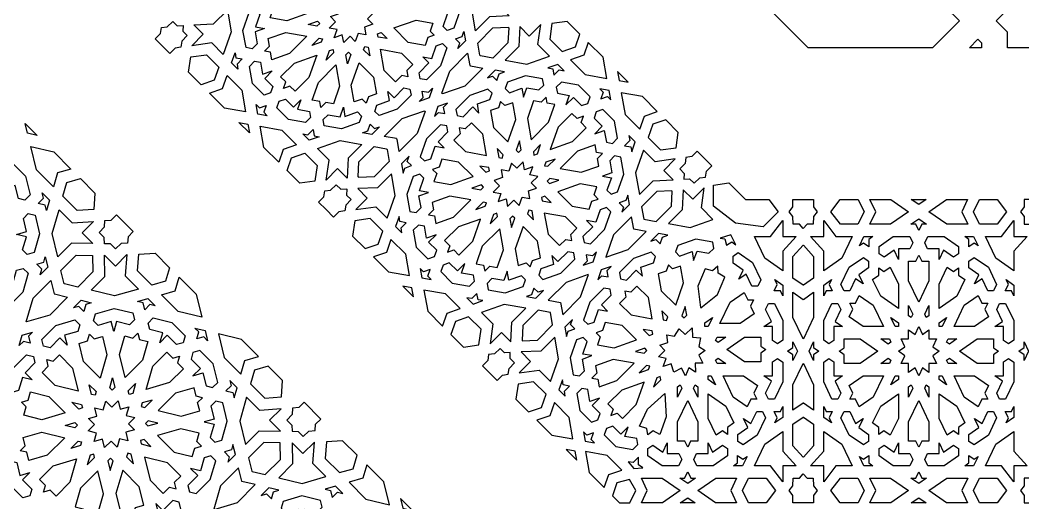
# Model space of a CAD drawing. Extents: x -500 to 500, y -500 to 500.
# Drawn here: x -334.1 to -3.9, y -330 to -170.9 of the extents above; entities that cross this region are included whole.
import ezdxf

# ---------------------------------------------------------------- set-up
doc = ezdxf.new("R2010")
doc.units = 0
doc.layers.add('LAYER_1', color=18, linetype='CONTINUOUS')

msp = doc.modelspace()

# ---------------------------------------------------------------- linework, layer by layer
at = {"layer": 'LAYER_1'}
for points in [[(-80.5, -148.88), (-67.18, -162.19), (-33.7, -162.19), (-24.78, -171.11), (-33.66, -180), (-74.56, -180), (-103.47, -151.09), (-103.47, -138.55), (-90.83, -138.55)], [(3.69, -162.19), (8.93, -162.19), (8.93, -167.46), (12.63, -171.13), (8.93, -174.83), (8.93, -180), (-8.94, -180), (-8.94, -174.83), (-12.65, -171.13), (-8.94, -167.43), (-8.94, -162.19), (-3.71, -162.19), (-0.01, -158.49)], [(-193.36, -168.85), (-196.34, -168.32), (-193.21, -167.22), (-193.91, -163.28), (-192.3, -161.66), (-190.23, -162.03), (-189.23, -167.65), (-191.31, -173.56), (-193.48, -174.33), (-194.82, -172.99)], [(-185.39, -167.29), (-182.75, -159.82), (-178.98, -163.59), (-172.38, -162.67), (-176.14, -166.43), (-173.03, -169.54), (-179.57, -169.86), (-184.12, -174.4)], [(-250.88, -167.49), (-252.24, -166.13), (-250.14, -165.39), (-249.22, -162.77), (-243.68, -163.76), (-238.94, -168.51), (-246.27, -171.09), (-251.8, -170.1)], [(-229.76, -174.04), (-232.31, -173.59), (-230.22, -171.49), (-231.95, -169.76), (-229.27, -168.81), (-229.72, -166.26), (-227.17, -166.71), (-226.23, -164.03), (-224.49, -165.77), (-222.39, -163.67), (-221.94, -166.22), (-219.25, -165.28), (-220.2, -167.96), (-217.65, -168.42), (-219.74, -170.51), (-218.01, -172.25), (-220.69, -173.2), (-220.23, -175.75), (-222.79, -175.29), (-223.73, -177.98), (-225.47, -176.24), (-227.56, -178.33), (-228.02, -175.78), (-230.7, -176.73)], [(-273.81, -175.57), (-276.93, -172.46), (-270.39, -172.15), (-265.84, -167.6), (-264.57, -174.71), (-267.21, -182.18), (-270.97, -178.42), (-277.57, -179.33)], [(-260.73, -174.35), (-258.65, -168.44), (-256.47, -167.67), (-255.13, -169.01), (-256.59, -173.15), (-253.62, -173.68), (-256.75, -174.79), (-256.04, -178.72), (-257.66, -180.34), (-259.73, -179.97)], [(-287.89, -175.31), (-287.61, -173.35), (-285.66, -173.08), (-283.81, -171.32), (-282.36, -172.77), (-280.47, -172.68), (-280.56, -174.57), (-279.11, -176.02), (-280.87, -177.87), (-281.14, -179.83), (-283.09, -180.1), (-284.84, -181.85), (-289.64, -177.05)], [(-236.19, -171.25), (-235.46, -171.98), (-236.35, -172.87), (-239.28, -172.34)], [(-203.69, -170.91), (-198.15, -171.9), (-199.08, -174.52), (-197.72, -175.87), (-199.82, -176.61), (-200.74, -179.23), (-206.27, -178.24), (-211.02, -173.5)], [(-151.26, -179.73), (-149.77, -175.5), (-153.93, -171.34), (-158.96, -172.04), (-159.67, -177.16), (-155.58, -181.26)], [(-251.65, -181.47), (-253.64, -181.11), (-252, -179.47), (-252.45, -176.99), (-246.63, -174.93), (-239.66, -176.18), (-245.38, -181.91), (-251.2, -183.96)], [(-216.39, -175.39), (-215.26, -175), (-213.26, -176.99), (-216.2, -176.47)], [(-189.35, -178.54), (-190.78, -177.12), (-188.58, -176.34), (-187.98, -174.64), (-187.43, -177.72), (-189.95, -180.24)], [(-182.56, -182.56), (-182.66, -182.54), (-182.67, -182.5), (-182.71, -182.49), (-183.43, -178.47), (-178.41, -173.45), (-173.42, -173.21), (-173.42, -173.26), (-173.37, -173.26), (-173.38, -173.38), (-173.26, -173.38), (-173.26, -173.43), (-173.21, -173.42), (-173.45, -178.41), (-178.47, -183.43), (-182.49, -182.71), (-182.5, -182.67), (-182.54, -182.66)], [(-167.29, -185.39), (-159.82, -182.75), (-163.59, -178.98), (-162.67, -172.39), (-166.43, -176.14), (-169.54, -173.03), (-169.86, -179.57), (-174.4, -184.12)], [(-235.62, -176.9), (-234.55, -177.09), (-234.95, -178.22), (-238.04, -179.31)], [(-140.89, -190.11), (-142.13, -183.14), (-147.02, -178.25), (-148.52, -182.48), (-152.83, -184), (-147.99, -188.84)], [(-17.54, -178.39), (-17.54, -180), (-21.5, -180), (-18.71, -177.22)], [(-232.2, -180.97), (-231.07, -180.57), (-230.88, -181.65), (-233.29, -184.06)], [(-226.84, -182.37), (-225.96, -181.49), (-225.23, -182.22), (-226.32, -185.31)], [(-220.59, -179.59), (-219.51, -179.78), (-218.99, -182.72), (-220.99, -180.72)], [(-215.48, -180.5), (-208.5, -181.75), (-204.74, -185.51), (-206.78, -187.56), (-206.43, -189.55), (-208.42, -189.2), (-210.47, -191.24), (-214.23, -187.48)], [(-202.72, -188.26), (-199.49, -185.02), (-201.52, -183), (-198.54, -183.53), (-197.08, -179.39), (-195.01, -178.66), (-193.61, -180.07), (-195.69, -185.98), (-200.31, -190.59), (-202.37, -190.22)], [(-277.92, -183.05), (-272.79, -182.33), (-268.7, -186.42), (-270.23, -190.74), (-274.46, -192.23), (-278.62, -188.07)], [(-263.32, -181.7), (-263.03, -183.31), (-260.94, -183.69), (-262.66, -185.4), (-262.37, -187.02), (-264.46, -184.93)], [(-258.62, -186.16), (-256.92, -184.46), (-254.95, -184.81), (-254.25, -188.75), (-251.12, -187.64), (-253.57, -190.09), (-250.89, -192.77), (-251.62, -194.84), (-253.79, -195.6), (-257.61, -191.78)], [(-246.63, -191.29), (-248.32, -189.6), (-243.77, -185.05), (-236.44, -182.47), (-239.03, -189.8), (-243.57, -194.34), (-245.27, -192.65), (-247.36, -193.39)], [(-195, -195), (-195.18, -195.06), (-195.16, -194.99), (-195.23, -195.01), (-192.64, -187.68), (-186.74, -181.78), (-186.02, -185.81), (-185.98, -185.81), (-185.97, -185.85), (-185.87, -185.87), (-185.85, -185.97), (-185.81, -185.98), (-185.81, -186.02), (-181.78, -186.74), (-187.68, -192.64), (-195.01, -195.23), (-194.99, -195.16), (-195.06, -195.18)], [(-235.88, -191.41), (-230.16, -185.68), (-228.91, -192.65), (-230.96, -198.47), (-233.45, -198.03), (-235.09, -199.66), (-235.45, -197.67), (-237.93, -197.23)], [(-225.07, -192.29), (-222.48, -184.96), (-217.74, -189.71), (-216.75, -195.24), (-219.37, -196.16), (-220.11, -198.26), (-221.46, -196.9), (-224.08, -197.83)], [(-178.54, -189.35), (-177.12, -190.78), (-176.34, -188.58), (-174.64, -187.98), (-177.71, -187.43), (-180.24, -189.95)], [(-156.6, -187.3), (-154.98, -187.59), (-157.07, -185.5), (-160.31, -186.64), (-158.69, -186.93), (-158.32, -189.02)], [(-133.91, -191.36), (-137.38, -187.89), (-136.85, -190.83)], [(-267.48, -193.49), (-265.96, -189.17), (-261.12, -194.01), (-259.85, -201.12), (-266.82, -199.87), (-271.71, -194.98)], [(-168.85, -193.36), (-168.32, -196.34), (-167.21, -193.21), (-163.28, -193.92), (-161.66, -192.3), (-162.03, -190.23), (-167.65, -189.23), (-173.56, -191.31), (-174.33, -193.48), (-172.99, -194.82)], [(-151.91, -196.39), (-149.24, -199.07), (-147.17, -198.34), (-146.4, -196.17), (-150.23, -192.34), (-155.85, -191.34), (-157.54, -193.03), (-157.19, -195), (-153.25, -195.71), (-154.36, -198.84)], [(-216.59, -198.9), (-212.45, -197.44), (-212.98, -194.46), (-210.96, -196.49), (-207.72, -193.26), (-205.76, -193.61), (-205.39, -195.67), (-210, -200.29), (-215.91, -202.37), (-217.32, -200.97)], [(-201.33, -196.37), (-201.7, -194.28), (-199.61, -194.65), (-198.28, -193.32), (-199.42, -196.56), (-202.66, -197.7)], [(-188.25, -202.73), (-185.02, -199.49), (-183, -201.52), (-183.53, -198.54), (-179.39, -197.08), (-178.66, -195.01), (-180.06, -193.61), (-185.98, -195.69), (-190.59, -200.31), (-190.22, -202.37)], [(-140.71, -196.12), (-139.61, -197.22), (-140.16, -194.14), (-143.24, -193.59), (-142.14, -194.69), (-142.91, -196.89)], [(-128.5, -202.5), (-124.27, -201), (-129.16, -196.11), (-136.13, -194.87), (-134.86, -201.97), (-130.02, -206.81)], [(-248.81, -197.64), (-246.74, -196.91), (-244.06, -199.59), (-241.62, -197.15), (-242.72, -200.27), (-238.79, -200.98), (-238.44, -202.95), (-240.13, -204.64), (-245.75, -203.64), (-249.58, -199.81)], [(-170.91, -203.69), (-171.9, -198.15), (-174.52, -199.08), (-175.87, -197.72), (-176.61, -199.82), (-179.23, -200.74), (-178.24, -206.27), (-173.5, -211.02)], [(-160.1, -204.57), (-158.04, -198.76), (-160.53, -198.31), (-160.89, -196.32), (-162.53, -197.95), (-165.02, -197.51), (-167.07, -203.33), (-165.82, -210.3)], [(-256.36, -198.76), (-255.26, -199.86), (-253.06, -199.09), (-253.84, -201.29), (-252.74, -202.39), (-255.81, -201.84)], [(-234.32, -203.68), (-232.7, -202.07), (-228.76, -202.77), (-227.66, -199.64), (-227.13, -202.62), (-222.99, -201.16), (-221.65, -202.5), (-222.42, -204.67), (-228.33, -206.75), (-233.95, -205.75)], [(-210.11, -210.11), (-210.13, -210.01), (-210.17, -210), (-210.17, -209.96), (-214.2, -209.24), (-208.3, -203.34), (-200.97, -200.75), (-200.99, -200.82), (-200.92, -200.8), (-200.98, -200.98), (-200.8, -200.92), (-200.82, -200.99), (-200.75, -200.97), (-203.34, -208.3), (-209.24, -214.2), (-209.96, -210.17), (-210, -210.17), (-210.01, -210.13)], [(-196.37, -201.33), (-194.28, -201.7), (-194.65, -199.61), (-193.32, -198.28), (-196.56, -199.42), (-197.7, -202.66)], [(-141.73, -207.23), (-141.02, -211.17), (-139.06, -211.52), (-137.36, -209.83), (-138.36, -204.2), (-142.19, -200.38), (-144.36, -201.15), (-145.09, -203.21), (-142.41, -205.89), (-144.86, -208.34)], [(-259.13, -205.15), (-258.6, -208.09), (-262.07, -204.62)], [(-180.5, -215.48), (-181.75, -208.51), (-185.51, -204.74), (-187.56, -206.78), (-189.55, -206.43), (-189.2, -208.42), (-191.24, -210.47), (-187.47, -214.23)], [(-152.2, -210.93), (-147.66, -206.39), (-149.35, -204.69), (-148.61, -202.59), (-150.71, -203.33), (-152.41, -201.64), (-156.95, -206.18), (-159.54, -213.52)], [(-118.06, -212.94), (-117.36, -207.91), (-121.52, -203.75), (-125.75, -205.24), (-127.28, -209.56), (-123.19, -213.65)], [(-332.48, -204.92), (-328.5, -208.9), (-331.69, -208.12)], [(-255.09, -205.87), (-247.98, -207.14), (-243.15, -211.98), (-247.46, -213.5), (-248.95, -217.74), (-253.85, -212.84)], [(-239.38, -208.68), (-237.66, -206.96), (-237.29, -209.06), (-235.67, -209.34), (-238.91, -210.48), (-241, -208.39)], [(-219.64, -207.4), (-218.86, -205.2), (-217.44, -206.63), (-215.74, -206.03), (-218.26, -208.55), (-221.34, -208)], [(-198.9, -216.59), (-197.44, -212.45), (-194.46, -212.98), (-196.49, -210.96), (-193.25, -207.73), (-193.61, -205.76), (-195.67, -205.39), (-200.29, -210), (-202.37, -215.92), (-200.97, -217.32)], [(-232.39, -217), (-236.16, -213.23), (-228.69, -210.59), (-221.58, -211.86), (-226.12, -216.41), (-226.44, -222.95), (-229.55, -219.84), (-233.31, -223.6)], [(-169.14, -213.61), (-169.66, -210.68), (-170.75, -213.77), (-170.02, -214.5)], [(-132.95, -212.67), (-132.66, -214.29), (-131.52, -211.05), (-133.61, -208.96), (-133.32, -210.58), (-135.04, -212.29)], [(-330.62, -212.51), (-323.04, -214.36), (-317.42, -219.98), (-321.86, -221.27), (-323.17, -225.79), (-328.73, -220.24)], [(-222.6, -222.6), (-222.72, -222.6), (-222.72, -222.56), (-222.77, -222.56), (-222.53, -217.57), (-217.51, -212.55), (-213.49, -213.27), (-213.48, -213.31), (-213.44, -213.32), (-213.42, -213.42), (-213.32, -213.44), (-213.31, -213.48), (-213.27, -213.49), (-212.55, -217.51), (-217.57, -222.53), (-222.56, -222.77), (-222.55, -222.72), (-222.6, -222.72)], [(-175.39, -216.39), (-174.99, -215.26), (-176.99, -213.26), (-176.47, -216.2)], [(-163.78, -215.01), (-162.69, -211.92), (-165.1, -214.34), (-164.91, -215.41)], [(-149.35, -221.05), (-143.53, -219), (-143.97, -216.51), (-142.34, -214.87), (-144.33, -214.51), (-144.78, -212.02), (-150.59, -214.08), (-156.32, -219.8)], [(-125.59, -223.84), (-119.05, -223.52), (-122.16, -220.41), (-118.41, -216.65), (-125.01, -217.56), (-128.77, -213.8), (-131.41, -221.27), (-130.14, -228.38)], [(-113.62, -223.21), (-112.17, -224.66), (-110.32, -222.9), (-108.36, -222.63), (-108.09, -220.68), (-106.34, -218.93), (-111.14, -214.13), (-112.89, -215.88), (-114.84, -216.15), (-115.11, -218.11), (-116.87, -219.96), (-115.42, -221.41), (-115.51, -223.3)], [(-336.55, -223.89), (-339.63, -220.81), (-339, -218.64), (-336.72, -217.98), (-332.33, -222.37), (-330.83, -228.49), (-332.53, -230.18), (-334.67, -229.66), (-335.72, -225.38), (-339, -226.33)], [(-244.72, -216.25), (-240.4, -214.73), (-236.31, -218.82), (-237.02, -223.94), (-242.05, -224.64), (-246.21, -220.48)], [(-207.4, -219.64), (-205.2, -218.86), (-206.63, -217.44), (-206.03, -215.74), (-208.55, -218.27), (-208, -221.34)], [(-192.29, -225.07), (-184.96, -222.48), (-189.71, -217.74), (-195.24, -216.75), (-196.16, -219.37), (-198.26, -220.11), (-196.9, -221.46), (-197.83, -224.08)], [(-174.04, -229.76), (-173.59, -232.31), (-171.49, -230.22), (-169.75, -231.95), (-168.81, -229.27), (-166.26, -229.73), (-166.71, -227.17), (-164.03, -226.23), (-165.77, -224.49), (-163.67, -222.4), (-166.22, -221.94), (-165.28, -219.25), (-167.96, -220.2), (-168.42, -217.65), (-170.51, -219.74), (-172.25, -218.01), (-173.19, -220.69), (-175.75, -220.23), (-175.29, -222.79), (-177.97, -223.73), (-176.24, -225.47), (-178.33, -227.57), (-175.78, -228.02), (-176.73, -230.71)], [(-160.36, -219.08), (-157.94, -216.67), (-161.03, -217.76), (-161.43, -218.89)], [(-137.33, -227.54), (-135.25, -221.63), (-136.25, -216.01), (-138.32, -215.64), (-139.94, -217.26), (-139.23, -221.19), (-142.36, -222.3), (-139.39, -222.83), (-140.85, -226.97), (-139.51, -228.31)], [(-179.59, -220.59), (-179.78, -219.51), (-182.72, -218.99), (-180.72, -220.99)], [(-318.71, -224.42), (-314.27, -223.13), (-309.49, -227.91), (-309.87, -233.26), (-315.32, -233.64), (-320.02, -228.94)], [(-217, -232.39), (-213.23, -236.16), (-210.59, -228.69), (-211.86, -221.58), (-216.41, -226.12), (-222.95, -226.44), (-219.84, -229.55), (-223.59, -233.31)], [(-203.68, -234.32), (-202.06, -232.7), (-202.77, -228.77), (-199.64, -227.66), (-202.62, -227.13), (-201.16, -222.99), (-202.5, -221.65), (-204.67, -222.42), (-206.75, -228.33), (-205.75, -233.95)], [(-156.7, -223.64), (-159.64, -223.12), (-160.52, -224), (-159.79, -224.73)], [(-98.5, -237.81), (-105.76, -232.24), (-105.76, -225.24), (-100.73, -224.54), (-95.27, -230), (-87.54, -230), (-84.48, -234.05), (-89.43, -239)], [(-326.44, -229.59), (-326.87, -227.83), (-324.47, -230.24), (-325.45, -233.62), (-325.88, -231.87), (-328.16, -231.31)], [(-233.34, -233.35), (-235.82, -230.87), (-234.07, -229.12), (-233.8, -227.16), (-231.85, -226.89), (-230, -225.13), (-228.55, -226.58), (-226.66, -226.49), (-226.66, -226.66), (-226.49, -226.66), (-226.58, -228.55), (-225.13, -230), (-226.89, -231.85), (-227.16, -233.8), (-229.11, -234.08), (-230.86, -235.83)], [(-182.37, -226.84), (-181.48, -225.96), (-182.22, -225.23), (-185.31, -226.32)], [(-146.76, -233.21), (-145.84, -230.59), (-143.74, -229.85), (-145.1, -228.5), (-144.17, -225.88), (-149.71, -224.89), (-157.04, -227.48), (-152.29, -232.22)], [(-124.66, -237.24), (-119.64, -232.22), (-119.4, -227.24), (-119.45, -227.24), (-119.44, -227.19), (-124.43, -227.43), (-129.45, -232.45), (-128.73, -236.47), (-128.69, -236.48), (-128.68, -236.52)], [(-113.48, -239.2), (-106.01, -236.56), (-109.77, -232.8), (-108.86, -226.2), (-112.62, -229.95), (-115.73, -226.84), (-116.04, -233.38), (-120.59, -237.93)], [(-191.41, -235.88), (-185.68, -230.16), (-192.65, -228.91), (-198.47, -230.96), (-198.03, -233.45), (-199.66, -235.09), (-197.67, -235.45), (-197.22, -237.94)], [(-180.97, -232.2), (-180.57, -231.07), (-181.65, -230.88), (-184.06, -233.29)], [(-159.28, -230.97), (-161.28, -228.97), (-162.41, -229.37), (-162.22, -230.45)], [(-133.45, -231.69), (-134, -228.62), (-134.6, -230.32), (-136.8, -231.09), (-135.38, -232.52), (-135.98, -234.22)], [(-77.49, -238.18), (-79.54, -238.18), (-79.61, -235.62), (-80.8, -234.05), (-79.61, -232.47), (-79.61, -230), (-72.83, -230), (-72.83, -232.47), (-71.64, -234.05), (-72.83, -235.62), (-72.89, -238.18), (-74.94, -238.18), (-76.22, -239.58)], [(-67.09, -234.05), (-64.02, -230), (-58.14, -230), (-56.2, -234.05), (-58.18, -238.18), (-63.96, -238.18)], [(-52.32, -234.05), (-54.26, -230), (-47.34, -230), (-41.53, -234.05), (-47.46, -238.18), (-54.3, -238.18)], [(-40.62, -230), (-35.72, -230), (-38.17, -231.71)], [(-34.8, -234.05), (-28.99, -230), (-22.08, -230), (-24.01, -234.05), (-22.04, -238.18), (-28.88, -238.18)], [(-20.13, -234.05), (-18.19, -230), (-12.31, -230), (-9.25, -234.05), (-12.37, -238.18), (-18.16, -238.18)], [(0, -239.45), (0.12, -239.58), (1.39, -238.18), (3.44, -238.18), (3.51, -235.62), (4.7, -234.05), (3.51, -232.47), (3.51, -230), (0, -230), (-3.51, -230), (-3.51, -232.47), (-4.7, -234.05), (-3.51, -235.62), (-3.44, -238.18), (-1.39, -238.18), (-0.12, -239.58)], [(-323.59, -241.22), (-321.31, -233.39), (-316.99, -237.71), (-309.97, -237.22), (-313.73, -240.98), (-310.15, -244.55), (-317.16, -244.4), (-321.7, -248.95)], [(-165.53, -233.76), (-166.61, -233.57), (-167.01, -234.7), (-165.01, -236.7)], [(-154.44, -243.18), (-152.45, -243.53), (-152.8, -241.54), (-150.76, -239.49), (-154.53, -235.73), (-161.5, -234.48), (-160.25, -241.45), (-156.49, -245.22)], [(-146.33, -244.57), (-141.71, -239.95), (-139.63, -234.04), (-141.03, -232.64), (-143.1, -233.37), (-144.56, -237.51), (-147.54, -236.98), (-145.51, -239), (-148.75, -242.23), (-148.39, -244.2)], [(-332.04, -242.3), (-335.28, -241.51), (-332, -240.56), (-333.05, -236.28), (-331.43, -234.66), (-329.19, -235.21), (-327.69, -241.32), (-329.49, -247.52), (-331.77, -248.18), (-333.31, -246.64)], [(-306.41, -242.55), (-308.07, -240.89), (-306.32, -239.03), (-306.18, -236.95), (-304.1, -236.81), (-302.35, -235.06), (-296.84, -240.56), (-298.59, -242.31), (-298.74, -244.39), (-300.82, -244.53), (-302.68, -246.29), (-304.34, -244.62), (-306.37, -244.58)], [(-216.25, -244.72), (-214.72, -240.4), (-218.82, -236.31), (-223.94, -237.02), (-224.64, -242.05), (-220.48, -246.21)], [(-208.68, -239.38), (-206.96, -237.66), (-209.05, -237.29), (-209.34, -235.67), (-210.48, -238.91), (-208.39, -241)], [(-191.29, -246.63), (-189.59, -248.32), (-185.05, -243.78), (-182.46, -236.44), (-189.8, -239.03), (-194.34, -243.57), (-192.65, -245.27), (-193.39, -247.37)], [(-176.9, -235.63), (-177.09, -234.55), (-178.22, -234.95), (-179.31, -238.04)], [(-171.25, -236.2), (-171.98, -235.46), (-172.87, -236.35), (-172.34, -239.28)], [(-133.87, -246.45), (-127.97, -240.55), (-131.99, -239.83), (-132, -239.79), (-132.04, -239.78), (-132.76, -235.76), (-138.66, -241.66), (-141.25, -248.99), (-141.18, -248.97), (-141.2, -249.04)], [(-88.89, -249.38), (-92.31, -242.23), (-86.99, -242.23), (-82.97, -236.92), (-82.97, -242.23), (-78.57, -242.23), (-82.97, -247.08), (-82.97, -253.51)], [(-69.47, -247.08), (-73.87, -242.23), (-69.47, -242.23), (-69.47, -236.92), (-65.45, -242.23), (-60.12, -242.23), (-63.54, -249.38), (-69.47, -253.51)], [(-39.17, -238.18), (-40.73, -238.18), (-38.17, -236.39), (-35.6, -238.18), (-37.16, -238.18), (-38.17, -240.28)], [(-12.79, -249.38), (-16.21, -242.23), (-10.89, -242.23), (-6.87, -236.92), (-6.87, -242.23), (-2.47, -242.23), (-6.87, -247.08), (-6.87, -253.51)], [(-197.64, -248.81), (-196.91, -246.74), (-199.59, -244.07), (-197.14, -241.62), (-200.27, -242.73), (-200.98, -238.79), (-202.95, -238.44), (-204.64, -240.13), (-203.64, -245.75), (-199.81, -249.58)], [(-181.47, -251.65), (-181.11, -253.64), (-179.47, -252.01), (-176.98, -252.45), (-174.93, -246.63), (-176.18, -239.66), (-181.9, -245.39), (-183.96, -251.2)], [(-167.48, -250.88), (-166.13, -252.24), (-165.39, -250.14), (-162.77, -249.22), (-163.76, -243.69), (-168.5, -238.94), (-171.09, -246.27), (-170.1, -251.81)], [(-205.87, -255.09), (-207.14, -247.99), (-211.98, -243.15), (-213.5, -247.46), (-217.73, -248.96), (-212.84, -253.85)], [(-124.73, -243.17), (-123.3, -244.59), (-122.53, -242.39), (-120.83, -241.79), (-123.9, -241.24), (-126.43, -243.77)], [(-112.84, -247.18), (-112.31, -250.15), (-111.2, -247.02), (-107.27, -247.73), (-105.65, -246.11), (-106.02, -244.04), (-111.64, -243.04), (-117.55, -245.12), (-118.32, -247.3), (-116.98, -248.64)], [(-101.5, -245.03), (-99.68, -243.91), (-98.39, -244.92), (-100.09, -241.64), (-103.61, -242.76), (-101.99, -242.96)], [(-56.37, -244.39), (-57.72, -245.33), (-56.24, -242.23), (-53.28, -242.23), (-54.63, -243.17), (-54.63, -245.6)], [(-46.32, -246.75), (-49.6, -249.04), (-51.24, -247.9), (-51.24, -245.5), (-46.55, -242.23), (-41.14, -242.23), (-40.15, -244.31), (-41.1, -246.29), (-44.89, -246.29), (-44.89, -249.75)], [(-31.45, -246.29), (-35.24, -246.29), (-36.18, -244.31), (-35.19, -242.23), (-29.78, -242.23), (-25.09, -245.5), (-25.09, -247.9), (-26.74, -249.04), (-30.02, -246.75), (-31.45, -249.75)], [(-21.71, -243.17), (-23.05, -242.23), (-20.1, -242.23), (-18.62, -245.33), (-19.96, -244.39), (-21.71, -245.6)], [(-295.04, -248.08), (-289.69, -247.71), (-284.92, -252.48), (-286.21, -256.92), (-290.73, -258.23), (-295.43, -253.54)], [(-156.03, -254.27), (-151.41, -249.65), (-151.78, -247.59), (-153.75, -247.23), (-156.98, -250.47), (-159, -248.44), (-158.47, -251.42), (-162.61, -252.88), (-163.34, -254.95), (-161.94, -256.35)], [(-145.45, -250.53), (-144.3, -247.3), (-145.63, -248.63), (-147.72, -248.26), (-147.35, -250.35), (-148.68, -251.68)], [(-134.44, -256.54), (-131.21, -253.3), (-129.18, -255.33), (-129.72, -252.35), (-125.58, -250.89), (-124.85, -248.82), (-126.25, -247.42), (-132.16, -249.5), (-136.78, -254.12), (-136.41, -256.18)], [(-94.99, -254.57), (-97.47, -256.3), (-96.04, -253.3), (-99.32, -251.02), (-99.32, -248.73), (-97.6, -247.53), (-92.91, -250.8), (-90.21, -256.45), (-91.2, -258.53), (-93.09, -258.53)], [(-79.61, -255.9), (-79.61, -248.8), (-76.25, -245.11), (-76.22, -245.14), (-76.18, -245.11), (-72.83, -248.8), (-72.83, -255.9), (-76.18, -258.24), (-76.22, -258.21), (-76.25, -258.24)], [(-327.02, -253.01), (-328.65, -251.37), (-326.35, -250.7), (-325.83, -248.92), (-325.01, -252.26), (-327.54, -254.79)], [(-320.66, -253.37), (-315.64, -248.35), (-310.3, -248.46), (-310.3, -248.51), (-310.25, -248.52), (-310.14, -253.85), (-315.16, -258.87), (-319.53, -257.8), (-319.54, -257.76), (-319.59, -257.75)], [(-306.19, -255.37), (-306.34, -248.36), (-302.76, -251.94), (-299.01, -248.18), (-299.5, -255.2), (-295.18, -259.53), (-303.01, -261.8), (-310.74, -259.91)], [(-186.15, -258.62), (-184.46, -256.92), (-184.81, -254.96), (-188.75, -254.25), (-187.64, -251.12), (-190.09, -253.57), (-192.77, -250.89), (-194.83, -251.62), (-195.6, -253.79), (-191.78, -257.62)], [(-63.79, -258.01), (-61.08, -252.35), (-56.39, -249.09), (-54.67, -250.29), (-54.67, -252.57), (-57.95, -254.86), (-56.52, -257.85), (-59, -256.12), (-60.9, -260.08), (-62.79, -260.08)], [(-41.52, -256.77), (-41.52, -250.35), (-39.13, -250.35), (-38.17, -248.34), (-37.21, -250.35), (-34.81, -250.35), (-34.81, -256.77), (-38.17, -263.79)], [(-17.33, -256.12), (-19.81, -257.85), (-18.38, -254.86), (-21.66, -252.57), (-21.66, -250.29), (-19.94, -249.09), (-15.25, -252.35), (-12.55, -258.01), (-13.54, -260.08), (-15.44, -260.08)], [(-340.66, -262.45), (-337.43, -259.22), (-339.75, -256.89), (-336.52, -257.68), (-335.26, -253.35), (-333.09, -252.72), (-331.47, -254.33), (-333.27, -260.52), (-337.89, -265.14), (-340.14, -264.59)], [(-198.76, -256.37), (-199.86, -255.27), (-199.09, -253.07), (-201.29, -253.84), (-202.39, -252.74), (-201.84, -255.82)], [(-174.35, -260.73), (-168.44, -258.65), (-167.67, -256.47), (-169.01, -255.13), (-173.15, -256.59), (-173.68, -253.62), (-174.79, -256.75), (-178.72, -256.04), (-180.34, -257.66), (-179.97, -259.73)], [(-142.56, -255.14), (-140.47, -255.51), (-140.84, -253.42), (-139.51, -252.1), (-142.74, -253.24), (-143.88, -256.47)], [(-115.63, -257.5), (-116.62, -251.97), (-119.24, -252.89), (-120.6, -251.53), (-121.33, -253.63), (-123.95, -254.55), (-122.96, -260.08), (-118.22, -264.83)], [(-109.99, -265.55), (-109.99, -265.67), (-104.41, -261.3), (-102.07, -255.59), (-104.22, -254.27), (-104.35, -251.95), (-104.37, -251.97), (-104.37, -251.94), (-106.1, -253.49), (-108.56, -252.9), (-110.93, -258.6), (-110.08, -265.63)], [(-50.7, -261.91), (-53.36, -256.34), (-51.29, -254.9), (-51.29, -252.58), (-49.62, -253.74), (-47.55, -252.3), (-44.89, -257.86), (-44.89, -265.96)], [(-31.45, -257.86), (-28.79, -252.3), (-26.71, -253.74), (-25.05, -252.58), (-25.05, -254.9), (-22.97, -256.34), (-25.64, -261.91), (-31.45, -265.96)], [(-329.87, -262.58), (-323.97, -256.68), (-322.9, -261.06), (-322.86, -261.07), (-322.85, -261.11), (-318.47, -262.18), (-324.37, -268.09), (-332.05, -270.32), (-332.03, -270.25), (-332.11, -270.27)], [(-283.06, -260.07), (-281.77, -255.64), (-276.15, -261.25), (-274.29, -268.83), (-282.02, -266.94), (-287.58, -261.39)], [(-149.53, -262.11), (-146.94, -254.78), (-147.01, -254.8), (-146.99, -254.73), (-154.32, -257.32), (-160.22, -263.22), (-156.19, -263.94), (-156.19, -263.98), (-156.15, -263.99), (-155.43, -268.01)], [(-83.75, -260.14), (-85.76, -260.14), (-84.75, -258.04), (-85.53, -256.41), (-82.97, -258.2), (-82.97, -261.77)], [(-69.47, -258.2), (-66.9, -256.41), (-67.68, -258.04), (-66.68, -260.14), (-68.69, -260.14), (-69.47, -261.77)], [(-7.65, -260.14), (-9.66, -260.14), (-8.65, -258.04), (-9.43, -256.41), (-6.87, -258.2), (-6.87, -261.77)], [(-205.15, -259.13), (-208.09, -258.6), (-204.62, -262.07)], [(-193.48, -267.48), (-189.17, -265.96), (-194.01, -261.12), (-201.11, -259.85), (-199.87, -266.82), (-194.98, -271.71)], [(-164.29, -262.53), (-161.76, -260), (-163.46, -260.6), (-164.89, -259.18), (-165.66, -261.38), (-167.36, -261.98)], [(-145.09, -270.4), (-143.63, -266.26), (-140.65, -266.8), (-142.68, -264.77), (-139.44, -261.54), (-139.8, -259.57), (-141.86, -259.2), (-146.48, -263.82), (-148.56, -269.73), (-147.16, -271.13)], [(-125.96, -269.29), (-127.2, -262.32), (-130.97, -258.55), (-133.01, -260.59), (-135.01, -260.24), (-134.65, -262.23), (-136.7, -264.28), (-132.93, -268.04)], [(-100.31, -263.84), (-95.7, -260.63), (-94.5, -263.13), (-92.58, -263.13), (-93.54, -265.14), (-92.35, -267.64), (-96.96, -270.86), (-103.67, -270.86)], [(-79.61, -268.93), (-79.61, -260.58), (-76.25, -262.92), (-76.22, -262.9), (-76.18, -262.92), (-72.83, -260.58), (-72.83, -268.93), (-76.18, -275.94), (-76.22, -275.87), (-76.25, -275.94)], [(-314.05, -263.23), (-310.71, -264.04), (-312.49, -264.56), (-313.16, -266.87), (-314.79, -265.23), (-316.57, -265.75)], [(-293.65, -264.09), (-295.41, -263.66), (-292.02, -262.68), (-289.62, -265.08), (-291.38, -264.65), (-293.1, -266.37)], [(-181.69, -263.32), (-183.31, -263.03), (-183.69, -260.94), (-185.4, -262.66), (-187.02, -262.37), (-184.93, -264.46)], [(-86.33, -276.46), (-86.33, -271.89), (-89.2, -271.89), (-86.72, -270.16), (-88.61, -266.21), (-87.66, -264.23), (-85.67, -264.23), (-82.97, -269.88), (-82.97, -276.41), (-84.69, -277.61)], [(-69.47, -276.41), (-69.47, -269.88), (-66.76, -264.23), (-64.77, -264.23), (-63.83, -266.21), (-65.72, -270.16), (-63.24, -271.89), (-66.1, -271.89), (-66.1, -276.46), (-67.74, -277.61)], [(-61.13, -268.68), (-59.93, -266.18), (-60.89, -264.17), (-58.97, -264.17), (-57.77, -261.67), (-53.16, -264.88), (-49.8, -271.89), (-56.51, -271.89)], [(-23.18, -264.88), (-18.56, -261.67), (-17.37, -264.17), (-15.45, -264.17), (-16.41, -266.18), (-15.21, -268.68), (-19.82, -271.89), (-26.53, -271.89)], [(-10.23, -276.46), (-10.23, -271.89), (-13.1, -271.89), (-10.61, -270.16), (-12.51, -266.21), (-11.56, -264.23), (-9.57, -264.23), (-6.87, -269.88), (-6.87, -276.41), (-8.59, -277.61)], [(-309.3, -267.7), (-303.11, -265.9), (-297, -267.4), (-296.45, -269.64), (-298.06, -271.26), (-302.34, -270.21), (-303.3, -273.49), (-304.09, -270.26), (-308.43, -271.52), (-309.97, -269.98)], [(-175.57, -273.82), (-172.46, -276.93), (-172.14, -270.39), (-167.6, -265.84), (-174.71, -264.57), (-182.18, -267.21), (-178.41, -270.97), (-179.33, -277.57)], [(-163.76, -276.34), (-158.74, -271.32), (-159.46, -267.3), (-159.5, -267.29), (-159.51, -267.25), (-163.53, -266.53), (-168.55, -271.55), (-168.79, -276.53), (-168.74, -276.53), (-168.74, -276.58)], [(-121.21, -269.84), (-120.82, -268.71), (-122.82, -266.71), (-122.29, -269.65)], [(-114.59, -268.16), (-115.12, -265.22), (-116.21, -268.31), (-115.48, -269.04)], [(-41.52, -268.3), (-41.52, -264.89), (-40.11, -267.85), (-40.63, -268.93)], [(-36.22, -267.85), (-34.81, -264.89), (-34.81, -268.3), (-35.71, -268.93)], [(-326.93, -276.1), (-322.31, -271.49), (-316.12, -269.69), (-314.5, -271.3), (-315.13, -273.47), (-319.47, -274.73), (-318.68, -277.97), (-321.01, -275.64), (-324.24, -278.87), (-326.38, -278.35)], [(-287.16, -273.93), (-291.44, -272.88), (-291.97, -270.74), (-290.27, -269.04), (-284.16, -270.54), (-279.77, -274.93), (-280.43, -277.21), (-282.6, -277.84), (-285.67, -274.76), (-288.12, -277.21)], [(-183.04, -277.92), (-182.33, -272.79), (-186.42, -268.7), (-190.74, -270.23), (-192.23, -274.46), (-188.07, -278.62)], [(-153.59, -273.45), (-151.39, -272.68), (-152.81, -271.25), (-152.21, -269.55), (-154.74, -272.08), (-154.19, -275.15)], [(-138.48, -278.88), (-131.15, -276.3), (-135.9, -271.55), (-141.43, -270.56), (-142.35, -273.18), (-144.45, -273.92), (-143.09, -275.28), (-144.01, -277.89)], [(-108.59, -270.65), (-106.14, -268.94), (-107.55, -271.9), (-108.59, -271.9)], [(-47.33, -268.94), (-44.89, -270.65), (-44.89, -271.9), (-45.92, -271.9)], [(-31.45, -270.65), (-29, -268.94), (-30.41, -271.9), (-31.45, -271.9)], [(-333.4, -274.71), (-330.01, -273.73), (-331.34, -275.06), (-330.78, -277.33), (-333.06, -276.77), (-334.38, -278.1)], [(-301.44, -281.09), (-299.66, -274.99), (-296.96, -275.66), (-295.32, -274.02), (-294.79, -276.19), (-292.08, -276.85), (-293.86, -282.95), (-299.58, -288.67)], [(-275.97, -275.97), (-275.3, -273.66), (-276.56, -272.4), (-273.22, -273.22), (-272.4, -276.56), (-273.66, -275.3)], [(-125.78, -274.4), (-125.97, -273.32), (-128.91, -272.8), (-126.91, -274.8)], [(-118.83, -286.89), (-119.68, -284.17), (-122.38, -285.05), (-121.37, -282.38), (-123.9, -281.87), (-121.77, -279.81), (-123.46, -278.03), (-120.76, -277.14), (-121.15, -274.57), (-118.62, -275.09), (-117.06, -272.65), (-115.05, -274.47), (-112.8, -272.33), (-112.73, -275.43), (-110.01, -275.57), (-110.64, -278.4), (-108.48, -279.82), (-110.58, -281.36), (-109.3, -283.89), (-111.76, -283.96), (-111.7, -286.92), (-113.85, -285.5), (-115.03, -288.1), (-116.31, -285.56)], [(-39.4, -285.53), (-41.52, -287.01), (-41.52, -284.05), (-43.98, -284.05), (-42.75, -281.48), (-44.88, -280), (-42.75, -278.52), (-43.98, -275.95), (-41.52, -275.95), (-41.52, -272.99), (-39.4, -274.47), (-38.17, -271.9), (-36.94, -274.47), (-34.81, -272.99), (-34.81, -275.95), (-32.35, -275.95), (-33.58, -278.52), (-31.46, -280), (-33.58, -281.48), (-32.35, -284.05), (-34.81, -284.05), (-34.81, -287.01), (-36.94, -285.53), (-38.17, -288.1)], [(-314.69, -277.41), (-311.95, -276.61), (-311.31, -274.42), (-309.75, -275.97), (-307.01, -275.18), (-305.54, -281.19), (-307.77, -288.88), (-313.22, -283.43)], [(-260.07, -283.06), (-255.63, -281.77), (-261.25, -276.15), (-268.83, -274.3), (-266.94, -282.03), (-261.38, -287.58)], [(-163.18, -286.21), (-159.42, -289.97), (-156.78, -282.5), (-158.05, -275.39), (-162.6, -279.94), (-169.14, -280.25), (-166.03, -283.36), (-169.78, -287.12)], [(-149.87, -288.13), (-148.25, -286.51), (-148.96, -282.58), (-145.83, -281.47), (-148.8, -280.94), (-147.34, -276.8), (-148.68, -275.46), (-150.86, -276.23), (-152.94, -282.14), (-151.94, -287.76)], [(-105.09, -276.52), (-104.57, -275.43), (-101.74, -275.43), (-104.19, -277.14)], [(-101.35, -279.48), (-95.54, -275.43), (-90.21, -275.43), (-90.21, -278.32), (-88.55, -279.48), (-90.21, -280.64), (-90.21, -283.53), (-95.54, -283.53)], [(-79.61, -281.21), (-81.35, -280), (-79.61, -278.79), (-79.61, -276.91), (-78.13, -280), (-79.61, -283.09)], [(-74.31, -280), (-72.83, -276.91), (-72.83, -278.79), (-71.09, -280), (-72.83, -281.21), (-72.83, -283.09)], [(-62.74, -281.16), (-64.4, -280), (-62.74, -278.84), (-62.74, -275.95), (-57.42, -275.95), (-51.6, -280), (-57.42, -284.05), (-62.74, -284.05)], [(-50.69, -275.95), (-47.86, -275.95), (-47.34, -277.03), (-48.24, -277.66)], [(-28.99, -277.03), (-28.47, -275.95), (-25.64, -275.95), (-28.09, -277.66)], [(-24.73, -280), (-18.92, -275.95), (-13.59, -275.95), (-13.59, -278.84), (-11.93, -280), (-13.59, -281.16), (-13.59, -284.05), (-18.92, -284.05)], [(-3.51, -281.21), (-5.25, -280), (-3.51, -278.79), (-3.51, -276.91), (-2.03, -280), (-3.51, -283.09)], [(-292.59, -292.59), (-290.36, -284.91), (-285.81, -280.36), (-283.87, -282.31), (-281.67, -281.67), (-282.31, -283.87), (-280.36, -285.81), (-284.91, -290.36)], [(-273.93, -287.17), (-272.88, -291.45), (-270.74, -291.97), (-269.04, -290.27), (-270.54, -284.16), (-274.93, -279.77), (-277.21, -280.43), (-277.84, -282.6), (-274.76, -285.68), (-277.21, -288.12)], [(-175.3, -287.89), (-173.35, -287.62), (-173.08, -285.66), (-171.32, -283.81), (-172.77, -282.36), (-172.68, -280.47), (-174.57, -280.56), (-176.02, -279.11), (-177.87, -280.87), (-179.83, -281.14), (-180.1, -283.09), (-181.85, -284.84), (-177.05, -289.64)], [(-128.56, -280.66), (-127.67, -279.77), (-128.4, -279.04), (-131.49, -280.13)], [(-336.62, -285.8), (-332.01, -281.18), (-329.76, -281.73), (-329.24, -283.87), (-332.47, -287.11), (-330.15, -289.43), (-333.38, -288.64), (-334.64, -292.98), (-336.81, -293.61), (-338.43, -291.99)], [(-324.83, -284.92), (-325.36, -282.75), (-323.19, -283.28), (-321.14, -281.24), (-316.82, -285.56), (-314.97, -293.15), (-322.55, -291.29), (-326.87, -286.97)], [(-137.59, -289.69), (-131.87, -283.97), (-138.84, -282.72), (-144.66, -284.77), (-144.21, -287.26), (-145.85, -288.9), (-143.86, -289.26), (-143.41, -291.75)], [(-105.09, -282.97), (-104.19, -282.34), (-101.74, -284.05), (-104.57, -284.05)], [(-88.61, -293.8), (-86.72, -289.84), (-89.2, -288.11), (-86.33, -288.11), (-86.33, -283.54), (-84.69, -282.39), (-82.97, -283.59), (-82.97, -290.12), (-85.67, -295.77), (-87.66, -295.77)], [(-69.47, -290.12), (-69.47, -283.59), (-67.74, -282.39), (-66.1, -283.54), (-66.1, -288.11), (-63.24, -288.11), (-65.72, -289.84), (-63.83, -293.8), (-64.77, -295.77), (-66.76, -295.77)], [(-48.24, -282.34), (-47.34, -282.97), (-47.86, -284.05), (-50.69, -284.05)], [(-28.99, -282.97), (-28.09, -282.34), (-25.64, -284.05), (-28.47, -284.05)], [(-12.51, -293.8), (-10.61, -289.84), (-13.1, -288.11), (-10.23, -288.11), (-10.23, -283.54), (-8.59, -282.39), (-6.87, -283.59), (-6.87, -290.12), (-9.57, -295.77), (-11.56, -295.77)], [(-248.08, -295.04), (-247.71, -289.7), (-252.48, -284.92), (-256.92, -286.21), (-258.23, -290.73), (-253.54, -295.43)], [(-127.16, -286.01), (-126.76, -284.88), (-127.83, -284.69), (-130.25, -287.1)], [(-79.61, -291.07), (-76.25, -284.06), (-76.22, -284.13), (-76.18, -284.06), (-72.83, -291.07), (-72.83, -299.42), (-76.18, -297.08), (-76.22, -297.1), (-76.25, -297.08), (-79.61, -299.42)], [(-303.68, -288.79), (-302.9, -291.99), (-303.78, -292.87), (-304.62, -292.03)], [(-298.51, -293.06), (-296.1, -290.65), (-297.04, -293.89), (-298.22, -294.23)], [(-264.09, -293.65), (-263.66, -295.41), (-262.68, -292.02), (-265.08, -289.62), (-264.65, -291.38), (-266.37, -293.1)], [(-162.44, -298.53), (-160.91, -294.21), (-165, -290.12), (-170.13, -290.83), (-170.83, -295.86), (-166.67, -300.02)], [(-154.87, -293.19), (-153.15, -291.48), (-155.24, -291.1), (-155.53, -289.49), (-156.67, -292.72), (-154.58, -294.81)], [(-137.48, -300.44), (-135.78, -302.13), (-131.24, -297.59), (-128.65, -290.26), (-135.99, -292.84), (-140.53, -297.39), (-138.84, -299.08), (-139.57, -301.18)], [(-123.09, -289.44), (-123.28, -288.36), (-124.41, -288.76), (-125.5, -291.85)], [(-107.55, -289.36), (-107.55, -288.11), (-106.51, -288.11), (-105.1, -291.06)], [(-99.28, -295.12), (-102.63, -288.11), (-95.92, -288.11), (-91.31, -291.32), (-92.51, -293.82), (-91.55, -295.83), (-93.47, -295.83), (-94.66, -298.33)], [(-58.97, -295.83), (-60.89, -295.83), (-59.93, -293.82), (-61.13, -291.32), (-56.51, -288.11), (-49.8, -288.11), (-53.16, -295.12), (-57.77, -298.33)], [(-45.92, -288.11), (-44.89, -288.11), (-44.89, -289.36), (-47.33, -291.06)], [(-31.45, -289.36), (-31.45, -288.11), (-30.41, -288.11), (-29, -291.06)], [(-23.18, -295.12), (-26.53, -288.11), (-19.82, -288.11), (-15.21, -291.32), (-16.41, -293.82), (-15.45, -295.83), (-17.37, -295.83), (-18.56, -298.33)], [(-332.14, -298.36), (-333.7, -296.8), (-331.5, -296.16), (-330.7, -293.42), (-324.68, -294.89), (-319.24, -300.34), (-326.92, -302.58), (-332.94, -301.1)], [(-311.36, -291.03), (-309.07, -293.32), (-309.41, -294.51), (-310.58, -294.22)], [(-281.09, -301.44), (-274.99, -299.67), (-275.65, -296.96), (-274.02, -295.32), (-276.18, -294.79), (-276.85, -292.08), (-282.94, -293.86), (-288.67, -299.58)], [(-143.83, -302.63), (-143.1, -300.56), (-145.78, -297.88), (-143.33, -295.43), (-146.46, -296.54), (-147.17, -292.6), (-149.13, -292.25), (-150.83, -293.94), (-149.83, -299.57), (-146, -303.39)], [(-117.62, -291.7), (-116.73, -291.07), (-116.21, -292.16), (-117.62, -295.11)], [(-112.33, -292.16), (-111.81, -291.07), (-110.91, -291.7), (-110.91, -295.11)], [(-41.52, -291.7), (-40.63, -291.07), (-40.11, -292.16), (-41.52, -295.11)], [(-36.22, -292.16), (-35.71, -291.07), (-34.81, -291.7), (-34.81, -295.11)], [(-313.89, -297.53), (-313.61, -298.7), (-314.79, -299.05), (-317.09, -296.75)], [(-309.78, -309.78), (-308.97, -306.97), (-311.74, -306.29), (-309.64, -304.19), (-311.64, -302.2), (-308.83, -301.38), (-309.51, -298.61), (-306.73, -299.29), (-305.91, -296.48), (-303.92, -298.47), (-301.82, -296.37), (-301.14, -299.15), (-298.33, -298.33), (-299.15, -301.15), (-296.37, -301.82), (-298.47, -303.92), (-296.47, -305.91), (-299.29, -306.73), (-298.61, -309.51), (-301.38, -308.83), (-302.2, -311.64), (-304.19, -309.65), (-306.29, -311.74), (-306.97, -308.97)], [(-293.06, -298.51), (-290.65, -296.1), (-293.88, -297.04), (-294.23, -298.23)], [(-267.7, -309.3), (-265.9, -303.11), (-267.4, -297), (-269.64, -296.45), (-271.26, -298.06), (-270.21, -302.35), (-273.49, -303.3), (-270.26, -304.09), (-271.52, -308.43), (-269.98, -309.97)], [(-255.37, -306.19), (-248.36, -306.34), (-251.94, -302.76), (-248.18, -299.01), (-255.2, -299.5), (-259.53, -295.18), (-261.8, -303.01), (-259.91, -310.74)], [(-242.55, -306.41), (-240.89, -308.08), (-239.03, -306.32), (-236.95, -306.18), (-236.8, -304.1), (-235.05, -302.35), (-240.56, -296.84), (-242.31, -298.59), (-244.39, -298.74), (-244.53, -300.82), (-246.29, -302.68), (-244.62, -304.34), (-244.58, -306.37)], [(-152.06, -308.9), (-153.33, -301.8), (-158.17, -296.96), (-159.69, -301.27), (-163.92, -302.77), (-159.03, -307.66)], [(-127.37, -307.51), (-127.74, -305.42), (-130.13, -304.69), (-127.46, -299.05), (-121.76, -293.95), (-121.33, -301.59), (-123.43, -307.46), (-125.64, -306.29)], [(-115.23, -309.65), (-117.62, -309.65), (-117.62, -303.23), (-114.27, -296.21), (-110.91, -303.23), (-110.91, -309.65), (-113.31, -309.65), (-114.27, -311.66)], [(-107.55, -302.14), (-107.55, -294.04), (-101.74, -298.09), (-99.07, -303.66), (-101.15, -305.1), (-101.15, -307.42), (-102.81, -306.26), (-104.89, -307.7)], [(-49.62, -306.26), (-51.29, -307.42), (-51.29, -305.1), (-53.36, -303.66), (-50.7, -298.09), (-44.89, -294.04), (-44.89, -302.14), (-47.55, -307.7)], [(-39.13, -309.65), (-41.52, -309.65), (-41.52, -303.23), (-38.17, -296.21), (-34.81, -303.23), (-34.81, -309.65), (-37.21, -309.65), (-38.17, -311.66)], [(-31.45, -302.14), (-31.45, -294.04), (-25.64, -298.09), (-22.97, -303.66), (-25.05, -305.1), (-25.05, -307.42), (-26.71, -306.26), (-28.79, -307.7)], [(-97.76, -309.71), (-97.76, -307.43), (-94.48, -305.14), (-95.91, -302.15), (-93.43, -303.88), (-91.54, -299.92), (-89.64, -299.92), (-88.65, -301.99), (-91.36, -307.65), (-96.04, -310.91)], [(-84.75, -301.96), (-85.76, -299.86), (-83.75, -299.86), (-82.97, -298.23), (-82.97, -301.8), (-85.53, -303.59)], [(-69.47, -301.8), (-69.47, -298.23), (-68.69, -299.86), (-66.68, -299.86), (-67.68, -301.96), (-66.9, -303.59)], [(-61.08, -307.65), (-63.79, -301.99), (-62.79, -299.92), (-60.9, -299.92), (-59, -303.88), (-56.52, -302.15), (-57.95, -305.14), (-54.67, -307.43), (-54.67, -309.71), (-56.39, -310.91)], [(-21.66, -309.71), (-21.66, -307.43), (-18.38, -305.14), (-19.81, -302.15), (-17.33, -303.88), (-15.44, -299.92), (-13.54, -299.92), (-12.55, -301.99), (-15.25, -307.65), (-19.94, -310.91)], [(-8.65, -301.96), (-9.66, -299.86), (-7.65, -299.86), (-6.87, -298.23), (-6.87, -301.8), (-9.43, -303.59)], [(-316.08, -303.49), (-315.24, -304.33), (-316.13, -305.22), (-319.32, -304.44)], [(-288.79, -303.68), (-291.99, -302.9), (-292.87, -303.78), (-292.03, -304.62)], [(-79.61, -311.2), (-79.61, -304.1), (-76.25, -301.76), (-76.22, -301.79), (-76.18, -301.76), (-72.83, -304.1), (-72.83, -311.2), (-76.18, -314.89), (-76.22, -314.86), (-76.25, -314.89)], [(-331.93, -313.32), (-334.09, -312.79), (-332.46, -311.15), (-333.12, -308.45), (-327.02, -306.67), (-319.44, -308.53), (-325.17, -314.26), (-331.26, -316.03)], [(-277.41, -314.69), (-276.61, -311.95), (-274.41, -311.31), (-275.97, -309.75), (-275.17, -307.01), (-281.19, -305.54), (-288.87, -307.77), (-283.43, -313.22)], [(-144.95, -310.18), (-146.05, -309.08), (-145.28, -306.88), (-147.48, -307.65), (-148.58, -306.55), (-148.03, -309.63)], [(-132.34, -312.43), (-130.65, -310.74), (-131, -308.77), (-134.93, -308.06), (-133.83, -304.93), (-136.27, -307.38), (-138.95, -304.7), (-141.02, -305.43), (-141.79, -307.6), (-137.96, -311.43)], [(-86.99, -317.77), (-92.31, -317.77), (-88.89, -310.62), (-82.97, -306.49), (-82.97, -312.92), (-78.57, -317.77), (-82.97, -317.77), (-82.97, -323.08)], [(-69.47, -317.77), (-73.87, -317.77), (-69.47, -312.92), (-69.47, -306.49), (-63.54, -310.62), (-60.12, -317.77), (-65.45, -317.77), (-69.47, -323.08)], [(-10.89, -317.77), (-16.21, -317.77), (-12.79, -310.62), (-6.87, -306.49), (-6.87, -312.92), (-2.47, -317.77), (-6.87, -317.77), (-6.87, -323.08)], [(-315.05, -309.6), (-313.88, -309.89), (-314.23, -311.07), (-317.47, -312.02)], [(-291.03, -311.36), (-293.32, -309.07), (-294.51, -309.41), (-294.22, -310.58)], [(-253.37, -320.66), (-248.35, -315.64), (-248.46, -310.3), (-248.51, -310.3), (-248.51, -310.25), (-253.85, -310.14), (-258.87, -315.16), (-257.8, -319.53), (-257.76, -319.55), (-257.74, -319.59)], [(-241.22, -323.59), (-233.39, -321.32), (-237.71, -316.99), (-237.22, -309.97), (-240.97, -313.73), (-244.55, -310.15), (-244.4, -317.16), (-248.95, -321.7)], [(-224.42, -318.71), (-223.13, -314.27), (-227.91, -309.5), (-233.25, -309.87), (-233.64, -315.33), (-228.94, -320.02)], [(-127.34, -314.5), (-127.34, -312.1), (-125.7, -310.96), (-122.42, -313.25), (-120.99, -310.25), (-120.99, -313.71), (-117.2, -313.71), (-116.25, -315.69), (-117.24, -317.77), (-122.65, -317.77)], [(-112.28, -315.69), (-111.34, -313.71), (-107.55, -313.71), (-107.55, -310.25), (-106.12, -313.25), (-102.84, -310.96), (-101.19, -312.1), (-101.19, -314.5), (-105.88, -317.77), (-111.29, -317.77)], [(-51.24, -314.5), (-51.24, -312.1), (-49.6, -310.96), (-46.32, -313.25), (-44.89, -310.25), (-44.89, -313.71), (-41.1, -313.71), (-40.15, -315.69), (-41.14, -317.77), (-46.55, -317.77)], [(-36.18, -315.69), (-35.24, -313.71), (-31.45, -313.71), (-31.45, -310.25), (-30.02, -313.25), (-26.74, -310.96), (-25.09, -312.1), (-25.09, -314.5), (-29.78, -317.77), (-35.19, -317.77)], [(-297.53, -313.89), (-298.7, -313.61), (-299.05, -314.79), (-296.75, -317.09)], [(-263.22, -314.05), (-264.04, -310.71), (-264.56, -312.49), (-266.86, -313.16), (-265.23, -314.79), (-265.75, -316.58)], [(-151.34, -312.94), (-154.28, -312.41), (-150.81, -315.88)], [(-140.29, -320.68), (-135.97, -319.16), (-140.81, -314.32), (-147.92, -313.05), (-146.67, -320.02), (-141.78, -324.91)], [(-339.07, -317.84), (-337.37, -316.14), (-335.23, -316.67), (-334.18, -320.95), (-330.9, -319.99), (-333.35, -322.44), (-330.27, -325.51), (-330.9, -327.68), (-333.18, -328.34), (-337.57, -323.95)], [(-326.44, -326.44), (-325.8, -324.24), (-327.75, -322.3), (-323.2, -317.75), (-315.52, -315.52), (-317.75, -323.21), (-322.3, -327.75), (-324.24, -325.81)], [(-309.6, -315.05), (-309.89, -313.89), (-311.07, -314.23), (-312.01, -317.47)], [(-303.49, -316.09), (-304.33, -315.25), (-305.22, -316.13), (-304.43, -319.32)], [(-284.92, -324.83), (-282.75, -325.36), (-283.28, -323.19), (-281.24, -321.15), (-285.56, -316.82), (-293.15, -314.97), (-291.29, -322.55), (-286.97, -326.87)], [(-276.1, -326.93), (-271.49, -322.31), (-269.68, -316.12), (-271.3, -314.5), (-273.47, -315.14), (-274.73, -319.47), (-277.97, -318.68), (-275.64, -321.01), (-278.87, -324.24), (-278.35, -326.38)], [(-131.97, -318.6), (-129.09, -318.4), (-130.42, -317.48), (-130.47, -314.97), (-132.26, -316.71), (-133.86, -316.43)], [(-97.81, -316.83), (-97.81, -314.4), (-96.06, -315.61), (-94.72, -314.67), (-96.2, -317.77), (-99.16, -317.77)], [(-57.72, -314.67), (-56.37, -315.61), (-54.63, -314.4), (-54.63, -316.83), (-53.28, -317.77), (-56.24, -317.77)], [(-21.71, -316.83), (-21.71, -314.4), (-19.96, -315.61), (-18.62, -314.67), (-20.1, -317.77), (-23.05, -317.77)], [(-313.32, -331.93), (-312.79, -334.1), (-311.15, -332.46), (-308.45, -333.12), (-306.67, -327.02), (-308.53, -319.44), (-314.25, -325.17), (-316.03, -331.26)], [(-298.36, -332.14), (-296.8, -333.7), (-296.16, -331.5), (-293.42, -330.7), (-294.89, -324.69), (-300.34, -319.24), (-302.57, -326.92), (-301.1, -332.94)], [(-262.58, -329.88), (-256.68, -323.97), (-261.06, -322.9), (-261.07, -322.86), (-261.11, -322.85), (-262.18, -318.47), (-268.08, -324.37), (-270.32, -332.05), (-270.24, -332.03), (-270.26, -332.11)], [(-212.51, -330.62), (-214.36, -323.04), (-219.98, -317.42), (-221.27, -321.86), (-225.79, -323.18), (-220.23, -328.73)], [(-116.83, -321.82), (-115.28, -321.82), (-114.27, -319.72), (-113.26, -321.82), (-111.7, -321.82), (-114.27, -323.61)], [(-40.73, -321.82), (-39.17, -321.82), (-38.17, -319.72), (-37.16, -321.82), (-35.6, -321.82), (-38.17, -323.61)], [(-136.69, -330), (-133.32, -330), (-131.38, -325.95), (-133.47, -322.23), (-137.58, -323.38), (-139.07, -327.62)], [(-127.56, -325.95), (-129.53, -321.82), (-122.69, -321.82), (-116.76, -325.95), (-122.58, -330), (-129.49, -330)], [(-110.9, -325.95), (-104.98, -321.82), (-98.14, -321.82), (-100.11, -325.95), (-98.18, -330), (-105.09, -330)], [(-96.23, -325.95), (-94.26, -321.82), (-88.47, -321.82), (-85.35, -325.95), (-88.41, -330), (-94.29, -330)], [(-79.61, -327.53), (-80.8, -325.95), (-79.61, -324.38), (-79.54, -321.82), (-77.49, -321.82), (-76.22, -320.42), (-74.94, -321.82), (-72.89, -321.82), (-72.83, -324.38), (-71.64, -325.95), (-72.83, -327.53), (-72.83, -330), (-79.61, -330)], [(-67.09, -325.95), (-63.96, -321.82), (-58.18, -321.82), (-56.2, -325.95), (-58.14, -330), (-64.02, -330)], [(-52.32, -325.95), (-54.3, -321.82), (-47.46, -321.82), (-41.53, -325.95), (-47.34, -330), (-54.26, -330)], [(-34.8, -325.95), (-28.88, -321.82), (-22.04, -321.82), (-24.01, -325.95), (-22.08, -330), (-28.99, -330)], [(-20.13, -325.95), (-18.16, -321.82), (-12.37, -321.82), (-9.25, -325.95), (-12.31, -330), (-18.19, -330)], [(0, -330), (3.51, -330), (3.51, -327.53), (4.7, -325.95), (3.51, -324.38), (3.44, -321.82), (1.39, -321.82), (0.12, -320.42), (0, -320.55), (-0.12, -320.42), (-1.39, -321.82), (-3.44, -321.82), (-3.51, -324.38), (-4.7, -325.95), (-3.51, -327.53), (-3.51, -330)], [(-253, -327.02), (-251.37, -328.66), (-250.7, -326.35), (-248.92, -325.83), (-252.26, -325.01), (-254.79, -327.54)], [(-229.59, -326.44), (-227.83, -326.87), (-230.23, -324.47), (-233.62, -325.45), (-231.86, -325.88), (-231.31, -328.16)], [(-285.8, -336.63), (-281.18, -332.01), (-281.73, -329.76), (-283.87, -329.24), (-287.11, -332.47), (-289.43, -330.15), (-288.64, -333.38), (-292.98, -334.64), (-293.61, -336.81), (-291.99, -338.43)], [(-242.3, -332.05), (-241.51, -335.28), (-240.55, -332), (-236.27, -333.05), (-234.66, -331.43), (-235.21, -329.19), (-241.32, -327.69), (-247.51, -329.49), (-248.18, -331.77), (-246.64, -333.31)], [(-204.92, -332.48), (-208.9, -328.5), (-208.12, -331.7)], [(-114.27, -328.29), (-111.82, -330), (-116.72, -330)], [(-38.17, -328.29), (-35.72, -330), (-40.62, -330)]]:
    msp.add_lwpolyline(points, close=True, dxfattribs=at)

doc.saveas('drawing.dxf')
